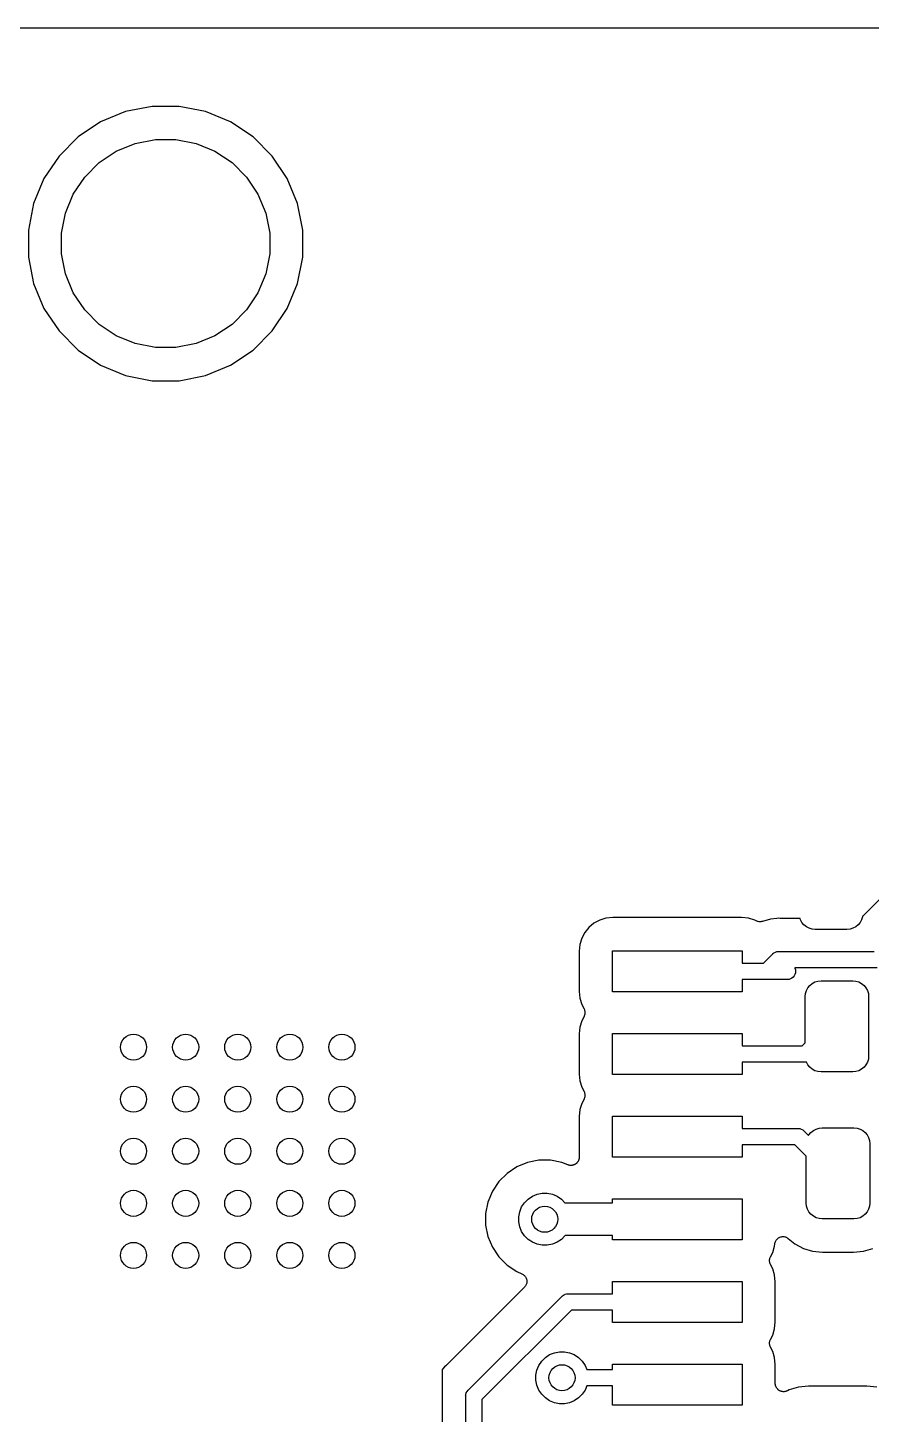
# Model space of a CAD drawing. Extents: x 3.65 to 7.93, y -5.83 to -2.58.
# Drawn here: x 7.05 to 7.56, y -3.421 to -2.582 of the extents above; entities that cross this region are included whole.
import ezdxf

# ---------------------------------------------------------------- set-up
doc = ezdxf.new("R2010")
doc.units = 0
doc.header["$MEASUREMENT"] = 0
doc.layers.add('BLACK', color=7, linetype='CONTINUOUS')

msp = doc.modelspace()

# ---------------------------------------------------------------- linework, layer by layer
at = {"layer": 'BLACK', "linetype": 'CONTINUOUS'}
for p, q in [((3.65697, -2.58197), (7.92303, -2.58197)), ((7.10941, -2.63272), (7.09431, -2.63897)), ((7.12545, -2.62953), (7.10941, -2.63272)), ((7.1418, -2.62953), (7.12545, -2.62953)), ((7.15783, -2.63272), (7.1418, -2.62953)), ((7.17293, -2.63897), (7.15783, -2.63272)), ((7.09431, -2.63897), (7.08072, -2.64806)), ((7.18653, -2.64806), (7.17293, -2.63897)), ((7.08072, -2.64806), (7.06916, -2.65962)), ((7.11525, -2.65195), (7.12742, -2.64953)), ((7.12742, -2.64953), (7.13983, -2.64953)), ((7.13983, -2.64953), (7.152, -2.65195)), ((7.19809, -2.65962), (7.18653, -2.64806)), ((7.09347, -2.66359), (7.10378, -2.6567)), ((7.10378, -2.6567), (7.11525, -2.65195)), ((7.152, -2.65195), (7.16346, -2.6567)), ((7.16346, -2.6567), (7.17378, -2.66359)), ((7.06916, -2.65962), (7.06008, -2.67321)), ((7.08469, -2.67236), (7.09347, -2.66359)), ((7.17378, -2.66359), (7.18255, -2.67236)), ((7.20717, -2.67321), (7.19809, -2.65962)), ((7.06008, -2.67321), (7.05382, -2.68831)), ((7.0778, -2.68268), (7.08469, -2.67236)), ((7.18255, -2.67236), (7.18944, -2.68268)), ((7.21342, -2.68831), (7.20717, -2.67321)), ((7.07305, -2.69415), (7.0778, -2.68268)), ((7.18944, -2.68268), (7.19419, -2.69415)), ((7.05382, -2.68831), (7.05063, -2.70435)), ((7.21661, -2.70435), (7.21342, -2.68831)), ((7.07063, -2.70632), (7.07305, -2.69415)), ((7.19419, -2.69415), (7.19661, -2.70632)), ((7.05063, -2.70435), (7.05063, -2.72069)), ((7.07063, -2.71872), (7.07063, -2.70632)), ((7.19661, -2.70632), (7.19661, -2.71872)), ((7.21661, -2.72069), (7.21661, -2.70435)), ((7.05063, -2.72069), (7.05382, -2.73673)), ((7.07305, -2.73089), (7.07063, -2.71872)), ((7.19661, -2.71872), (7.19419, -2.73089)), ((7.21342, -2.73673), (7.21661, -2.72069)), ((7.0778, -2.74236), (7.07305, -2.73089)), ((7.19419, -2.73089), (7.18944, -2.74236)), ((7.05382, -2.73673), (7.06008, -2.75183)), ((7.08469, -2.75267), (7.0778, -2.74236)), ((7.18944, -2.74236), (7.18255, -2.75267)), ((7.20717, -2.75183), (7.21342, -2.73673)), ((7.06008, -2.75183), (7.06916, -2.76542)), ((7.09347, -2.76145), (7.08469, -2.75267)), ((7.18255, -2.75267), (7.17378, -2.76145)), ((7.19809, -2.76542), (7.20717, -2.75183)), ((7.06916, -2.76542), (7.08072, -2.77698)), ((7.10378, -2.76834), (7.09347, -2.76145)), ((7.17378, -2.76145), (7.16346, -2.76834)), ((7.18653, -2.77698), (7.19809, -2.76542)), ((7.11525, -2.77309), (7.10378, -2.76834)), ((7.12742, -2.77551), (7.11525, -2.77309)), ((7.13983, -2.77551), (7.12742, -2.77551)), ((7.152, -2.77309), (7.13983, -2.77551)), ((7.16346, -2.76834), (7.152, -2.77309)), ((7.08072, -2.77698), (7.09431, -2.78607)), ((7.17293, -2.78607), (7.18653, -2.77698)), ((7.09431, -2.78607), (7.10941, -2.79232)), ((7.10941, -2.79232), (7.12545, -2.79551)), ((7.1418, -2.79551), (7.15783, -2.79232)), ((7.15783, -2.79232), (7.17293, -2.78607)), ((7.12545, -2.79551), (7.1418, -2.79551)), ((7.56904, -3.10553), (7.55518, -3.1194)), ((7.40406, -3.12035), (7.3999, -3.12076)), ((7.48192, -3.12035), (7.40406, -3.12035)), ((7.48609, -3.12076), (7.48192, -3.12035)), ((7.55501, -3.11983), (7.55447, -3.12163)), ((7.55504, -3.11952), (7.55501, -3.11983)), ((7.55513, -3.11945), (7.55504, -3.11952)), ((7.55516, -3.11941), (7.55513, -3.11945)), ((7.55517, -3.11941), (7.55516, -3.11941)), ((7.55518, -3.1194), (7.55517, -3.11941)), ((7.55517, -3.11941), (7.55517, -3.11941)), ((7.38961, -3.12626), (7.38711, -3.12931)), ((7.39265, -3.12376), (7.38961, -3.12626)), ((7.39613, -3.12191), (7.39265, -3.12376)), ((7.3999, -3.12076), (7.39613, -3.12191)), ((7.48986, -3.12191), (7.48609, -3.12076)), ((7.49065, -3.12233), (7.48986, -3.12191)), ((7.49107, -3.12251), (7.49065, -3.12233)), ((7.4915, -3.12269), (7.49107, -3.12251)), ((7.49153, -3.12269), (7.4915, -3.12269)), ((7.49155, -3.1227), (7.49153, -3.12269)), ((7.492, -3.12279), (7.49155, -3.1227)), ((7.49245, -3.12289), (7.492, -3.12279)), ((7.49248, -3.12289), (7.49245, -3.12289)), ((7.49251, -3.12289), (7.49248, -3.12289)), ((7.49297, -3.1229), (7.49251, -3.12289)), ((7.49343, -3.1229), (7.49297, -3.1229)), ((7.49346, -3.1229), (7.49343, -3.1229)), ((7.49348, -3.1229), (7.49346, -3.1229)), ((7.49393, -3.12281), (7.49348, -3.1229)), ((7.49439, -3.12272), (7.49393, -3.12281)), ((7.49444, -3.12271), (7.49439, -3.12272)), ((7.49446, -3.1227), (7.49444, -3.12271)), ((7.49444, -3.12271), (7.49444, -3.12271)), ((7.49444, -3.12271), (7.49444, -3.12271)), ((7.49933, -3.12123), (7.49446, -3.1227)), ((7.50323, -3.12084), (7.49933, -3.12123)), ((7.50421, -3.12075), (7.50323, -3.12084)), ((7.50519, -3.12084), (7.50421, -3.12075)), ((7.5054, -3.12084), (7.50519, -3.12084)), ((7.50561, -3.12087), (7.5054, -3.12084)), ((7.50568, -3.12087), (7.50561, -3.12087)), ((7.51731, -3.12087), (7.50568, -3.12087)), ((7.51754, -3.12163), (7.51731, -3.12087)), ((7.51843, -3.12329), (7.51754, -3.12163)), ((7.51962, -3.12475), (7.51843, -3.12329)), ((7.52108, -3.12594), (7.51962, -3.12475)), ((7.52274, -3.12683), (7.52108, -3.12594)), ((7.52454, -3.12737), (7.52274, -3.12683)), ((7.52641, -3.12756), (7.52454, -3.12737)), ((7.5456, -3.12756), (7.52641, -3.12756)), ((7.54747, -3.12737), (7.5456, -3.12756)), ((7.54927, -3.12683), (7.54747, -3.12737)), ((7.55093, -3.12594), (7.54927, -3.12683)), ((7.55239, -3.12475), (7.55093, -3.12594)), ((7.55358, -3.12329), (7.55239, -3.12475)), ((7.55447, -3.12163), (7.55358, -3.12329)), ((7.38411, -3.13655), (7.3837, -3.14072)), ((7.38525, -3.13278), (7.38411, -3.13655)), ((7.38711, -3.12931), (7.38525, -3.13278)), ((7.3837, -3.14072), (7.3837, -3.16503)), ((7.40382, -3.16528), (7.40382, -3.14047)), ((7.40382, -3.14047), (7.48217, -3.14047)), ((7.48217, -3.14047), (7.48217, -3.14795)), ((7.49509, -3.14795), (7.50056, -3.14248)), ((7.50056, -3.14248), (7.50072, -3.14229)), ((7.50072, -3.14229), (7.5009, -3.14214)), ((7.5009, -3.14214), (7.50147, -3.14168)), ((7.5009, -3.14214), (7.5009, -3.14214)), ((7.50147, -3.14168), (7.50232, -3.14122)), ((7.50232, -3.14122), (7.50325, -3.14094)), ((7.50325, -3.14094), (7.50397, -3.14087)), ((7.50397, -3.14087), (7.50421, -3.14084)), ((7.50397, -3.14087), (7.50397, -3.14087)), ((7.50421, -3.14084), (7.50445, -3.14087)), ((7.50445, -3.14087), (7.562, -3.14087)), ((7.48217, -3.14795), (7.49509, -3.14795)), ((7.56379, -3.15071), (7.51405, -3.15071)), ((7.51405, -3.15071), (7.51419, -3.15098)), ((7.51419, -3.15098), (7.51448, -3.15191)), ((7.51448, -3.15384), (7.51419, -3.15477)), ((7.51448, -3.15191), (7.51457, -3.15287)), ((7.51457, -3.15287), (7.51448, -3.15384)), ((7.49688, -3.1578), (7.48217, -3.1578)), ((7.48217, -3.1578), (7.48217, -3.16528)), ((7.49713, -3.15782), (7.49688, -3.1578)), ((7.49737, -3.1578), (7.49713, -3.15782)), ((7.50987, -3.1578), (7.49737, -3.1578)), ((7.51059, -3.15772), (7.50987, -3.1578)), ((7.51152, -3.15744), (7.51059, -3.15772)), ((7.51237, -3.15699), (7.51152, -3.15744)), ((7.51312, -3.15637), (7.51237, -3.15699)), ((7.51374, -3.15562), (7.51312, -3.15637)), ((7.51419, -3.15477), (7.51374, -3.15562)), ((7.52197, -3.16285), (7.52317, -3.16139)), ((7.52317, -3.16139), (7.52462, -3.1602)), ((7.52462, -3.1602), (7.52628, -3.15931)), ((7.52628, -3.15931), (7.52808, -3.15877)), ((7.52808, -3.15877), (7.52995, -3.15858)), ((7.52995, -3.15858), (7.54914, -3.15858)), ((7.54914, -3.15858), (7.55102, -3.15877)), ((7.55102, -3.15877), (7.55282, -3.15931)), ((7.55282, -3.15931), (7.55448, -3.1602)), ((7.55448, -3.1602), (7.55593, -3.16139)), ((7.55593, -3.16139), (7.55712, -3.16285)), ((7.3837, -3.16503), (7.38411, -3.1692)), ((7.38411, -3.1692), (7.38525, -3.17297)), ((7.48217, -3.16528), (7.40382, -3.16528)), ((7.52035, -3.16818), (7.52054, -3.16631)), ((7.52035, -3.19611), (7.52035, -3.16818)), ((7.52054, -3.16631), (7.52108, -3.16451)), ((7.52108, -3.16451), (7.52197, -3.16285)), ((7.55712, -3.16285), (7.55801, -3.16451)), ((7.55801, -3.16451), (7.55856, -3.16631)), ((7.55856, -3.16631), (7.55874, -3.16818)), ((7.55874, -3.16818), (7.55874, -3.2041)), ((7.38525, -3.17297), (7.38662, -3.17552)), ((7.38662, -3.17552), (7.38662, -3.17554)), ((7.38662, -3.17554), (7.38663, -3.17554)), ((7.38663, -3.17554), (7.38663, -3.17554)), ((7.38663, -3.17554), (7.38665, -3.17558)), ((7.38665, -3.17558), (7.38682, -3.17601)), ((7.38682, -3.17601), (7.387, -3.17644)), ((7.38698, -3.17935), (7.38697, -3.17938)), ((7.38699, -3.17933), (7.38698, -3.17935)), ((7.38708, -3.17888), (7.38699, -3.17933)), ((7.387, -3.17644), (7.387, -3.17646)), ((7.387, -3.17646), (7.38701, -3.17649)), ((7.38701, -3.17649), (7.38709, -3.17694)), ((7.38718, -3.17842), (7.38708, -3.17888)), ((7.38709, -3.17694), (7.38718, -3.1774)), ((7.38718, -3.1774), (7.38718, -3.17742)), ((7.38718, -3.17742), (7.38719, -3.17744)), ((7.38719, -3.17744), (7.38718, -3.17791)), ((7.38718, -3.17791), (7.38718, -3.17837)), ((7.38718, -3.17837), (7.38718, -3.1784)), ((7.38718, -3.1784), (7.38718, -3.17842)), ((7.38411, -3.18655), (7.3837, -3.19072)), ((7.38525, -3.18278), (7.38411, -3.18655)), ((7.38662, -3.18023), (7.38525, -3.18278)), ((7.38679, -3.1798), (7.38662, -3.18023)), ((7.38697, -3.17938), (7.38679, -3.1798)), ((7.3837, -3.19072), (7.3837, -3.21503)), ((7.40382, -3.21528), (7.40382, -3.19047)), ((7.40382, -3.19047), (7.48217, -3.19047)), ((7.48217, -3.19047), (7.48217, -3.19795)), ((7.51851, -3.19795), (7.52035, -3.19611)), ((7.48217, -3.19795), (7.51851, -3.19795)), ((7.55874, -3.2041), (7.55856, -3.20598)), ((7.52031, -3.2078), (7.48217, -3.2078)), ((7.48217, -3.2078), (7.48217, -3.21528)), ((7.52055, -3.20782), (7.52031, -3.2078)), ((7.52079, -3.2078), (7.52055, -3.20782)), ((7.52108, -3.20777), (7.52079, -3.2078)), ((7.52079, -3.2078), (7.52079, -3.2078)), ((7.52108, -3.20778), (7.52108, -3.20777)), ((7.52197, -3.20944), (7.52108, -3.20778)), ((7.52317, -3.21089), (7.52197, -3.20944)), ((7.52462, -3.21208), (7.52317, -3.21089)), ((7.52628, -3.21297), (7.52462, -3.21208)), ((7.55448, -3.21208), (7.55282, -3.21297)), ((7.55593, -3.21089), (7.55448, -3.21208)), ((7.55712, -3.20944), (7.55593, -3.21089)), ((7.55801, -3.20778), (7.55712, -3.20944)), ((7.55856, -3.20598), (7.55801, -3.20778)), ((7.3837, -3.21503), (7.38411, -3.2192)), ((7.38411, -3.2192), (7.38525, -3.22297)), ((7.48217, -3.21528), (7.40382, -3.21528)), ((7.52808, -3.21352), (7.52628, -3.21297)), ((7.52995, -3.2137), (7.52808, -3.21352)), ((7.54914, -3.2137), (7.52995, -3.2137)), ((7.55102, -3.21352), (7.54914, -3.2137)), ((7.55282, -3.21297), (7.55102, -3.21352)), ((7.38525, -3.22297), (7.38662, -3.22552)), ((7.38662, -3.22552), (7.38662, -3.22554)), ((7.38662, -3.22554), (7.38663, -3.22554)), ((7.38663, -3.22554), (7.38663, -3.22554)), ((7.38663, -3.22554), (7.38665, -3.22558)), ((7.38665, -3.22558), (7.38682, -3.22601)), ((7.38697, -3.22938), (7.38679, -3.2298)), ((7.38682, -3.22601), (7.387, -3.22644)), ((7.38698, -3.22935), (7.38697, -3.22938)), ((7.38699, -3.22933), (7.38698, -3.22935)), ((7.38708, -3.22888), (7.38699, -3.22933)), ((7.387, -3.22644), (7.387, -3.22646)), ((7.387, -3.22646), (7.38701, -3.22649)), ((7.38701, -3.22649), (7.38709, -3.22694)), ((7.38718, -3.22842), (7.38708, -3.22888)), ((7.38709, -3.22694), (7.38718, -3.2274)), ((7.38718, -3.2274), (7.38718, -3.22742)), ((7.38718, -3.22742), (7.38719, -3.22744)), ((7.38719, -3.22744), (7.38718, -3.22791)), ((7.38718, -3.22791), (7.38718, -3.22837)), ((7.38718, -3.22837), (7.38718, -3.2284)), ((7.38718, -3.2284), (7.38718, -3.22842)), ((7.38411, -3.23655), (7.3837, -3.24072)), ((7.38525, -3.23278), (7.38411, -3.23655)), ((7.38662, -3.23023), (7.38525, -3.23278)), ((7.38679, -3.2298), (7.38662, -3.23023)), ((7.3837, -3.24072), (7.3837, -3.26528)), ((7.40382, -3.26528), (7.40382, -3.24047)), ((7.40382, -3.24047), (7.48217, -3.24047)), ((7.48217, -3.24047), (7.48217, -3.24795)), ((7.48217, -3.24795), (7.51588, -3.24795)), ((7.51588, -3.24795), (7.51612, -3.24793)), ((7.51612, -3.24793), (7.51636, -3.24795)), ((7.51636, -3.24795), (7.51636, -3.24795)), ((7.51636, -3.24795), (7.51709, -3.24802)), ((7.51709, -3.24802), (7.51801, -3.24831)), ((7.51801, -3.24831), (7.51887, -3.24876)), ((7.51887, -3.24876), (7.51962, -3.24938)), ((7.51962, -3.24938), (7.51977, -3.24957)), ((7.51977, -3.24957), (7.52244, -3.25223)), ((7.52244, -3.25223), (7.52266, -3.25182)), ((7.52266, -3.25182), (7.52385, -3.25037)), ((7.52385, -3.25037), (7.52531, -3.24918)), ((7.52531, -3.24918), (7.52697, -3.24829)), ((7.52697, -3.24829), (7.52877, -3.24774)), ((7.52877, -3.24774), (7.53064, -3.24756)), ((7.53064, -3.24756), (7.54983, -3.24756)), ((7.54983, -3.24756), (7.5517, -3.24774)), ((7.5517, -3.24774), (7.55351, -3.24829)), ((7.55351, -3.24829), (7.55516, -3.24918)), ((7.55516, -3.24918), (7.55662, -3.25037)), ((7.55662, -3.25037), (7.55781, -3.25182)), ((7.55781, -3.25182), (7.5587, -3.25348)), ((7.5587, -3.25348), (7.55924, -3.25528)), ((7.51408, -3.2578), (7.48217, -3.2578)), ((7.48217, -3.2578), (7.48217, -3.26528)), ((7.52104, -3.26475), (7.51408, -3.2578)), ((7.55924, -3.25528), (7.55943, -3.25716)), ((7.55943, -3.25716), (7.55943, -3.29308)), ((7.34594, -3.27119), (7.34009, -3.27511)), ((7.35245, -3.2685), (7.34594, -3.27119)), ((7.35935, -3.26713), (7.35245, -3.2685)), ((7.36639, -3.26713), (7.35935, -3.26713)), ((7.3733, -3.2685), (7.36639, -3.26713)), ((7.37679, -3.26994), (7.3733, -3.2685)), ((7.37701, -3.27001), (7.37679, -3.26994)), ((7.37723, -3.2701), (7.37701, -3.27001)), ((7.37748, -3.27015), (7.37723, -3.2701)), ((7.37772, -3.27023), (7.37748, -3.27015)), ((7.37795, -3.27025), (7.37772, -3.27023)), ((7.37818, -3.2703), (7.37795, -3.27025)), ((7.37844, -3.2703), (7.37818, -3.2703)), ((7.37869, -3.27033), (7.37844, -3.2703)), ((7.37893, -3.2703), (7.37869, -3.27033)), ((7.37916, -3.2703), (7.37893, -3.2703)), ((7.37941, -3.27026), (7.37916, -3.2703)), ((7.37967, -3.27023), (7.37941, -3.27026)), ((7.37989, -3.27016), (7.37967, -3.27023)), ((7.38012, -3.27012), (7.37989, -3.27016)), ((7.38035, -3.27002), (7.38012, -3.27012)), ((7.3806, -3.26995), (7.38035, -3.27002)), ((7.38081, -3.26984), (7.3806, -3.26995)), ((7.38102, -3.26976), (7.38081, -3.26984)), ((7.38124, -3.26961), (7.38102, -3.26976)), ((7.38146, -3.26949), (7.38124, -3.26961)), ((7.38164, -3.26935), (7.38146, -3.26949)), ((7.38184, -3.26922), (7.38164, -3.26935)), ((7.38202, -3.26904), (7.38184, -3.26922)), ((7.38222, -3.26888), (7.38202, -3.26904)), ((7.38237, -3.2687), (7.38222, -3.26888)), ((7.38253, -3.26854), (7.38237, -3.2687)), ((7.38268, -3.26833), (7.38253, -3.26854)), ((7.38284, -3.26813), (7.38268, -3.26833)), ((7.38295, -3.26792), (7.38284, -3.26813)), ((7.38309, -3.26773), (7.38295, -3.26792)), ((7.38319, -3.2675), (7.38309, -3.26773)), ((7.38331, -3.26727), (7.38319, -3.2675)), ((7.38338, -3.26705), (7.38331, -3.26727)), ((7.38347, -3.26683), (7.38338, -3.26705)), ((7.38352, -3.26658), (7.38347, -3.26683)), ((7.3836, -3.26634), (7.38352, -3.26658)), ((7.38362, -3.26611), (7.3836, -3.26634)), ((7.38367, -3.26588), (7.38362, -3.26611)), ((7.38368, -3.26562), (7.38367, -3.26588)), ((7.3837, -3.26537), (7.38368, -3.26562)), ((7.3837, -3.26528), (7.3837, -3.26531)), ((7.3837, -3.26531), (7.3837, -3.26537)), ((7.48217, -3.26528), (7.40382, -3.26528)), ((7.52104, -3.29308), (7.52104, -3.26475)), ((7.34009, -3.27511), (7.33511, -3.28009)), ((7.33119, -3.28594), (7.3285, -3.29245)), ((7.33511, -3.28009), (7.33119, -3.28594)), ((7.35541, -3.28892), (7.35828, -3.28773)), ((7.35828, -3.28773), (7.36132, -3.28713)), ((7.36132, -3.28713), (7.36443, -3.28713)), ((7.36443, -3.28713), (7.36747, -3.28773)), ((7.36747, -3.28773), (7.37033, -3.28892)), ((7.3285, -3.29245), (7.32713, -3.29935)), ((7.34773, -3.29828), (7.34892, -3.29541)), ((7.34892, -3.29541), (7.35064, -3.29284)), ((7.35064, -3.29284), (7.35284, -3.29064)), ((7.35284, -3.29064), (7.35541, -3.28892)), ((7.37033, -3.28892), (7.37291, -3.29064)), ((7.37291, -3.29064), (7.37511, -3.29284)), ((7.37511, -3.29284), (7.37524, -3.29303)), ((7.37524, -3.29303), (7.40382, -3.29303)), ((7.40382, -3.29303), (7.40382, -3.29047)), ((7.40382, -3.29047), (7.48217, -3.29047)), ((7.48217, -3.29047), (7.48217, -3.31528)), ((7.52123, -3.29495), (7.52104, -3.29308)), ((7.52177, -3.29675), (7.52123, -3.29495)), ((7.52266, -3.29841), (7.52177, -3.29675)), ((7.5587, -3.29675), (7.55781, -3.29841)), ((7.55924, -3.29495), (7.5587, -3.29675)), ((7.55943, -3.29308), (7.55924, -3.29495)), ((7.32713, -3.29935), (7.32713, -3.30639)), ((7.34713, -3.30132), (7.34773, -3.29828)), ((7.34713, -3.30443), (7.34713, -3.30132)), ((7.34773, -3.30747), (7.34713, -3.30443)), ((7.52385, -3.29987), (7.52266, -3.29841)), ((7.52531, -3.30106), (7.52385, -3.29987)), ((7.52697, -3.30195), (7.52531, -3.30106)), ((7.52877, -3.30249), (7.52697, -3.30195)), ((7.53064, -3.30268), (7.52877, -3.30249)), ((7.54983, -3.30268), (7.53064, -3.30268)), ((7.5517, -3.30249), (7.54983, -3.30268)), ((7.55351, -3.30195), (7.5517, -3.30249)), ((7.55516, -3.30106), (7.55351, -3.30195)), ((7.55662, -3.29987), (7.55516, -3.30106)), ((7.55781, -3.29841), (7.55662, -3.29987)), ((7.32713, -3.30639), (7.3285, -3.3133)), ((7.3285, -3.3133), (7.33119, -3.31981)), ((7.34892, -3.31033), (7.34773, -3.30747)), ((7.35064, -3.31291), (7.34892, -3.31033)), ((7.35284, -3.31511), (7.35064, -3.31291)), ((7.37511, -3.31291), (7.37291, -3.31511)), ((7.37524, -3.31272), (7.37511, -3.31291)), ((7.40382, -3.31272), (7.37524, -3.31272)), ((7.40382, -3.31528), (7.40382, -3.31272)), ((7.50511, -3.31375), (7.50555, -3.31357)), ((7.50555, -3.31357), (7.50556, -3.31357)), ((7.50556, -3.31357), (7.50557, -3.31356)), ((7.50557, -3.31356), (7.50604, -3.31348)), ((7.50604, -3.31348), (7.50651, -3.31338)), ((7.50651, -3.31338), (7.50652, -3.31338)), ((7.50652, -3.31338), (7.50653, -3.31338)), ((7.50653, -3.31338), (7.507, -3.31339)), ((7.507, -3.31339), (7.50749, -3.31339)), ((7.50749, -3.31339), (7.5075, -3.31339)), ((7.5075, -3.31339), (7.50751, -3.31339)), ((7.50751, -3.31339), (7.50797, -3.31348)), ((7.50797, -3.31348), (7.50844, -3.31358)), ((7.50844, -3.31358), (7.50845, -3.31358)), ((7.50845, -3.31358), (7.50846, -3.31359)), ((7.50846, -3.31359), (7.5089, -3.31377)), ((7.33119, -3.31981), (7.33511, -3.32566)), ((7.35541, -3.31683), (7.35284, -3.31511)), ((7.35828, -3.31802), (7.35541, -3.31683)), ((7.36132, -3.31862), (7.35828, -3.31802)), ((7.36443, -3.31862), (7.36132, -3.31862)), ((7.36747, -3.31802), (7.36443, -3.31862)), ((7.37033, -3.31683), (7.36747, -3.31802)), ((7.37291, -3.31511), (7.37033, -3.31683)), ((7.48217, -3.31528), (7.40382, -3.31528)), ((7.50073, -3.32297), (7.50188, -3.3192)), ((7.50188, -3.3192), (7.50201, -3.31787)), ((7.50201, -3.3178), (7.50211, -3.31733)), ((7.50201, -3.31782), (7.50201, -3.3178)), ((7.50201, -3.31787), (7.50201, -3.31782)), ((7.50201, -3.31782), (7.50201, -3.31782)), ((7.50201, -3.31782), (7.50201, -3.31782)), ((7.50211, -3.31733), (7.50221, -3.31687)), ((7.50221, -3.31686), (7.50222, -3.31685)), ((7.50221, -3.31687), (7.50221, -3.31686)), ((7.50222, -3.31685), (7.50241, -3.3164)), ((7.50241, -3.3164), (7.50259, -3.31597)), ((7.50259, -3.31597), (7.5026, -3.31596)), ((7.5026, -3.31595), (7.50287, -3.31556)), ((7.5026, -3.31596), (7.5026, -3.31595)), ((7.50287, -3.31556), (7.50314, -3.31516)), ((7.50314, -3.31516), (7.50315, -3.31515)), ((7.50315, -3.31515), (7.50349, -3.31482)), ((7.50315, -3.31515), (7.50315, -3.31515)), ((7.50349, -3.31482), (7.50383, -3.31448)), ((7.50383, -3.31448), (7.50384, -3.31447)), ((7.50384, -3.31447), (7.50385, -3.31446)), ((7.50385, -3.31446), (7.50425, -3.3142)), ((7.50425, -3.3142), (7.50465, -3.31394)), ((7.50465, -3.31394), (7.50466, -3.31394)), ((7.50466, -3.31394), (7.50467, -3.31393)), ((7.50467, -3.31393), (7.50511, -3.31375)), ((7.5089, -3.31377), (7.50934, -3.31395)), ((7.50934, -3.31395), (7.50935, -3.31396)), ((7.50935, -3.31396), (7.50936, -3.31396)), ((7.50936, -3.31396), (7.50976, -3.31423)), ((7.50976, -3.31423), (7.51015, -3.3145)), ((7.51015, -3.3145), (7.51414, -3.31777)), ((7.51414, -3.31777), (7.51928, -3.32051)), ((7.51928, -3.32051), (7.52485, -3.3222)), ((7.55563, -3.3222), (7.5612, -3.32051)), ((7.33511, -3.32566), (7.34009, -3.33064)), ((7.4988, -3.32738), (7.49881, -3.32735)), ((7.4988, -3.32784), (7.4988, -3.32738)), ((7.4988, -3.3283), (7.4988, -3.32784)), ((7.4988, -3.32833), (7.4988, -3.3283)), ((7.4988, -3.32835), (7.4988, -3.32833)), ((7.49889, -3.3288), (7.4988, -3.32835)), ((7.49881, -3.32733), (7.4989, -3.32687)), ((7.49881, -3.32735), (7.49881, -3.32733)), ((7.49898, -3.32926), (7.49889, -3.3288)), ((7.4989, -3.32687), (7.499, -3.32642)), ((7.49898, -3.32929), (7.49898, -3.32926)), ((7.49899, -3.32931), (7.49898, -3.32929)), ((7.49916, -3.32974), (7.49899, -3.32931)), ((7.499, -3.3264), (7.49901, -3.32637)), ((7.499, -3.32642), (7.499, -3.3264)), ((7.49901, -3.32637), (7.49919, -3.32594)), ((7.49934, -3.33017), (7.49916, -3.32974)), ((7.49919, -3.32594), (7.49937, -3.32552)), ((7.49936, -3.33021), (7.49934, -3.33017)), ((7.49937, -3.33023), (7.49936, -3.33021)), ((7.49936, -3.33021), (7.49936, -3.33021)), ((7.49936, -3.33021), (7.49936, -3.33021)), ((7.49937, -3.32552), (7.50073, -3.32297)), ((7.50073, -3.33278), (7.49937, -3.33023)), ((7.52485, -3.3222), (7.53089, -3.3228)), ((7.53089, -3.3228), (7.54959, -3.3228)), ((7.54959, -3.3228), (7.55563, -3.3222)), ((7.34009, -3.33064), (7.34594, -3.33455)), ((7.34594, -3.33455), (7.34897, -3.33581)), ((7.34897, -3.33581), (7.34901, -3.33583)), ((7.34901, -3.33583), (7.34901, -3.33583)), ((7.34901, -3.33583), (7.34901, -3.33583)), ((7.34901, -3.33583), (7.34904, -3.33584)), ((7.34904, -3.33584), (7.34946, -3.33607)), ((7.34946, -3.33607), (7.34987, -3.33629)), ((7.34987, -3.33629), (7.34988, -3.3363)), ((7.34988, -3.3363), (7.34989, -3.33631)), ((7.34989, -3.33631), (7.35026, -3.33662)), ((7.35026, -3.33662), (7.35062, -3.33692)), ((7.35062, -3.33692), (7.35063, -3.33693)), ((7.35063, -3.33693), (7.35064, -3.33694)), ((7.35064, -3.33694), (7.35093, -3.33731)), ((7.35093, -3.33731), (7.35123, -3.33768)), ((7.35123, -3.33768), (7.35124, -3.33769)), ((7.35124, -3.33769), (7.35125, -3.3377)), ((7.35125, -3.3377), (7.35147, -3.33812)), ((7.35147, -3.33812), (7.35169, -3.33854)), ((7.35169, -3.33854), (7.35169, -3.33855)), ((7.35169, -3.33855), (7.3517, -3.33856)), ((7.3517, -3.33856), (7.35183, -3.33902)), ((7.50188, -3.33655), (7.50073, -3.33278)), ((7.50229, -3.34072), (7.50188, -3.33655)), ((7.35059, -3.34396), (7.30342, -3.39114)), ((7.35089, -3.3436), (7.35059, -3.34396)), ((7.3512, -3.34323), (7.35089, -3.3436)), ((7.35121, -3.34322), (7.3512, -3.34323)), ((7.35144, -3.3428), (7.35121, -3.34321)), ((7.35121, -3.34321), (7.35121, -3.34322)), ((7.35167, -3.34237), (7.35144, -3.3428)), ((7.35168, -3.34235), (7.35167, -3.34236)), ((7.35167, -3.34236), (7.35167, -3.34237)), ((7.35181, -3.3419), (7.35168, -3.34235)), ((7.35196, -3.34144), (7.35181, -3.3419)), ((7.35183, -3.33902), (7.35197, -3.33947)), ((7.35201, -3.34094), (7.35196, -3.34142)), ((7.35196, -3.34142), (7.35196, -3.34143)), ((7.35196, -3.34143), (7.35196, -3.34144)), ((7.35197, -3.33947), (7.35197, -3.33949)), ((7.35197, -3.33949), (7.35197, -3.3395)), ((7.35197, -3.3395), (7.35201, -3.33997)), ((7.35201, -3.33997), (7.35206, -3.34045)), ((7.35206, -3.34047), (7.35201, -3.34094)), ((7.35206, -3.34045), (7.35206, -3.34046)), ((7.35206, -3.34046), (7.35206, -3.34047)), ((7.40382, -3.34795), (7.40382, -3.34047)), ((7.40382, -3.34047), (7.48217, -3.34047)), ((7.48217, -3.34047), (7.48217, -3.36528)), ((7.50229, -3.36503), (7.50229, -3.34072)), ((7.31669, -3.40615), (7.37328, -3.34956)), ((7.37328, -3.34956), (7.37343, -3.34938)), ((7.37343, -3.34938), (7.37364, -3.34921)), ((7.37364, -3.34921), (7.37418, -3.34876)), ((7.37418, -3.34876), (7.37504, -3.34831)), ((7.37504, -3.34831), (7.37519, -3.34826)), ((7.37519, -3.34826), (7.37596, -3.34802)), ((7.37596, -3.34802), (7.37669, -3.34795)), ((7.37669, -3.34795), (7.37693, -3.34793)), ((7.37669, -3.34795), (7.37669, -3.34795)), ((7.37693, -3.34793), (7.37717, -3.34795)), ((7.37717, -3.34795), (7.40382, -3.34795)), ((7.37897, -3.3578), (7.32492, -3.41184)), ((7.40382, -3.3578), (7.37897, -3.3578)), ((7.40382, -3.36528), (7.40382, -3.3578)), ((7.48217, -3.36528), (7.40382, -3.36528)), ((7.50073, -3.37297), (7.50188, -3.3692)), ((7.50188, -3.3692), (7.50229, -3.36503)), ((7.4988, -3.37738), (7.49881, -3.37735)), ((7.4988, -3.37784), (7.4988, -3.37738)), ((7.4988, -3.3783), (7.4988, -3.37784)), ((7.4988, -3.37833), (7.4988, -3.3783)), ((7.4988, -3.37835), (7.4988, -3.37833)), ((7.49889, -3.37881), (7.4988, -3.37835)), ((7.49881, -3.37733), (7.4989, -3.37687)), ((7.49881, -3.37735), (7.49881, -3.37733)), ((7.49898, -3.37926), (7.49889, -3.37881)), ((7.4989, -3.37687), (7.499, -3.37642)), ((7.49898, -3.37929), (7.49898, -3.37926)), ((7.49899, -3.37931), (7.49898, -3.37929)), ((7.49916, -3.37974), (7.49899, -3.37931)), ((7.499, -3.3764), (7.49901, -3.37637)), ((7.499, -3.37642), (7.499, -3.3764)), ((7.49901, -3.37637), (7.49919, -3.37594)), ((7.49934, -3.38017), (7.49916, -3.37974)), ((7.49919, -3.37594), (7.49937, -3.37552)), ((7.49936, -3.38021), (7.49934, -3.38017)), ((7.49937, -3.38023), (7.49936, -3.38021)), ((7.49936, -3.38021), (7.49936, -3.38021)), ((7.49936, -3.38021), (7.49936, -3.38021)), ((7.49937, -3.37552), (7.50073, -3.37297)), ((7.50073, -3.38278), (7.49937, -3.38023)), ((7.35935, -3.39128), (7.36107, -3.3887)), ((7.36107, -3.3887), (7.36327, -3.38651)), ((7.36327, -3.38651), (7.36585, -3.38478)), ((7.36585, -3.38478), (7.36871, -3.3836)), ((7.36871, -3.3836), (7.37176, -3.38299)), ((7.37176, -3.38299), (7.37486, -3.38299)), ((7.37486, -3.38299), (7.3779, -3.3836)), ((7.3779, -3.3836), (7.38077, -3.38478)), ((7.38077, -3.38478), (7.38335, -3.38651)), ((7.38335, -3.38651), (7.38554, -3.3887)), ((7.38554, -3.3887), (7.38726, -3.39128)), ((7.50188, -3.38655), (7.50073, -3.38278)), ((7.50229, -3.39072), (7.50188, -3.38655)), ((7.30108, -3.39357), (7.30087, -3.39383)), ((7.30087, -3.39383), (7.30087, -3.46685)), ((7.30229, -3.3921), (7.30108, -3.39357)), ((7.30108, -3.39357), (7.30108, -3.39357)), ((7.30305, -3.39147), (7.30229, -3.3921)), ((7.3032, -3.39132), (7.30305, -3.39147)), ((7.30337, -3.39119), (7.3032, -3.39132)), ((7.30342, -3.39114), (7.30337, -3.39119)), ((7.35756, -3.39719), (7.35816, -3.39415)), ((7.35756, -3.40029), (7.35756, -3.39719)), ((7.35816, -3.39415), (7.35935, -3.39128)), ((7.38726, -3.39128), (7.38831, -3.39382)), ((7.38831, -3.39382), (7.40382, -3.39382)), ((7.40382, -3.39382), (7.40382, -3.39047)), ((7.40382, -3.39047), (7.48217, -3.39047)), ((7.48217, -3.39047), (7.48217, -3.41528)), ((7.50229, -3.4022), (7.50229, -3.39072)), ((7.35816, -3.40333), (7.35756, -3.40029)), ((7.35935, -3.4062), (7.35816, -3.40333)), ((7.38831, -3.40366), (7.38726, -3.4062)), ((7.40382, -3.40366), (7.38831, -3.40366)), ((7.40382, -3.41528), (7.40382, -3.40366)), ((7.50231, -3.40243), (7.50229, -3.4022)), ((7.50231, -3.40267), (7.50231, -3.40243)), ((7.50236, -3.40292), (7.50231, -3.40267)), ((7.50238, -3.40317), (7.50236, -3.40292)), ((7.50245, -3.4034), (7.50238, -3.40317)), ((7.50249, -3.40362), (7.50245, -3.4034)), ((7.50259, -3.40386), (7.50249, -3.40362)), ((7.50266, -3.40411), (7.50259, -3.40386)), ((7.50277, -3.40431), (7.50266, -3.40411)), ((7.50286, -3.40453), (7.50277, -3.40431)), ((7.503, -3.40474), (7.50286, -3.40453)), ((7.50312, -3.40497), (7.503, -3.40474)), ((7.50327, -3.40515), (7.50312, -3.40497)), ((7.5034, -3.40534), (7.50327, -3.40515)), ((7.50358, -3.40553), (7.5034, -3.40534)), ((7.50374, -3.40573), (7.50358, -3.40553)), ((7.50392, -3.40587), (7.50374, -3.40573)), ((7.50408, -3.40604), (7.50392, -3.40587)), ((7.51624, -3.40437), (7.51067, -3.40606)), ((7.52228, -3.40378), (7.51624, -3.40437)), ((7.55772, -3.40378), (7.52228, -3.40378)), ((7.56376, -3.40437), (7.55772, -3.40378)), ((7.31506, -3.4098), (7.31508, -3.40956)), ((7.31508, -3.41004), (7.31506, -3.4098)), ((7.31508, -3.40956), (7.31515, -3.40884)), ((7.31508, -3.40956), (7.31508, -3.40956)), ((7.31508, -3.57796), (7.31508, -3.41004)), ((7.31515, -3.40884), (7.31543, -3.40791)), ((7.31543, -3.40791), (7.31589, -3.40706)), ((7.31589, -3.40706), (7.3165, -3.40631)), ((7.3165, -3.40631), (7.31669, -3.40615)), ((7.32492, -3.41184), (7.32492, -3.57976)), ((7.36107, -3.40878), (7.35935, -3.4062)), ((7.36327, -3.41097), (7.36107, -3.40878)), ((7.36585, -3.4127), (7.36327, -3.41097)), ((7.36871, -3.41388), (7.36585, -3.4127)), ((7.37176, -3.41449), (7.36871, -3.41388)), ((7.3779, -3.41388), (7.37486, -3.41449)), ((7.38077, -3.4127), (7.3779, -3.41388)), ((7.38335, -3.41097), (7.38077, -3.4127)), ((7.38554, -3.40878), (7.38335, -3.41097)), ((7.38726, -3.4062), (7.38554, -3.40878)), ((7.50429, -3.40618), (7.50408, -3.40604)), ((7.50449, -3.40635), (7.50429, -3.40618)), ((7.50469, -3.40646), (7.50449, -3.40635)), ((7.50489, -3.40659), (7.50469, -3.40646)), ((7.50512, -3.40669), (7.50489, -3.40659)), ((7.50535, -3.40681), (7.50512, -3.40669)), ((7.50557, -3.40688), (7.50535, -3.40681)), ((7.50578, -3.40697), (7.50557, -3.40688)), ((7.50604, -3.40702), (7.50578, -3.40697)), ((7.50628, -3.4071), (7.50604, -3.40702)), ((7.50651, -3.40712), (7.50628, -3.4071)), ((7.50674, -3.40717), (7.50651, -3.40712)), ((7.507, -3.40718), (7.50674, -3.40717)), ((7.50725, -3.4072), (7.507, -3.40718)), ((7.50748, -3.40718), (7.50725, -3.4072)), ((7.50772, -3.40718), (7.50748, -3.40718)), ((7.50797, -3.40714), (7.50772, -3.40718)), ((7.50822, -3.40711), (7.50797, -3.40714)), ((7.50845, -3.40705), (7.50822, -3.40711)), ((7.50867, -3.40701), (7.50845, -3.40705)), ((7.50891, -3.40691), (7.50867, -3.40701)), ((7.50916, -3.40684), (7.50891, -3.40691)), ((7.50937, -3.40673), (7.50916, -3.40684)), ((7.50958, -3.40664), (7.50937, -3.40673)), ((7.50964, -3.40661), (7.50958, -3.40664)), ((7.51067, -3.40606), (7.50964, -3.40661)), ((7.37486, -3.41449), (7.37176, -3.41449)), ((7.48217, -3.41528), (7.40382, -3.41528))]:
    msp.add_line(p, q, dxfattribs=at)
at = {"layer": 'BLACK'}
for centre in [(7.11425, -3.19874), (7.14575, -3.19874), (7.17724, -3.19874), (7.20874, -3.19874), (7.24024, -3.19874), (7.11425, -3.23024), (7.14575, -3.23024), (7.17724, -3.23024), (7.20874, -3.23024), (7.24024, -3.23024), (7.11425, -3.26173), (7.14575, -3.26173), (7.17724, -3.26173), (7.20874, -3.26173), (7.24024, -3.26173), (7.11425, -3.29323), (7.14575, -3.29323), (7.17724, -3.29323), (7.20874, -3.29323), (7.24024, -3.29323), (7.36287, -3.30287), (7.11425, -3.32472), (7.14575, -3.32472), (7.17724, -3.32472), (7.20874, -3.32472), (7.24024, -3.32472), (7.37331, -3.39874)]:
    msp.add_circle(centre, 0.00787, dxfattribs=at)

doc.saveas('drawing.dxf')
